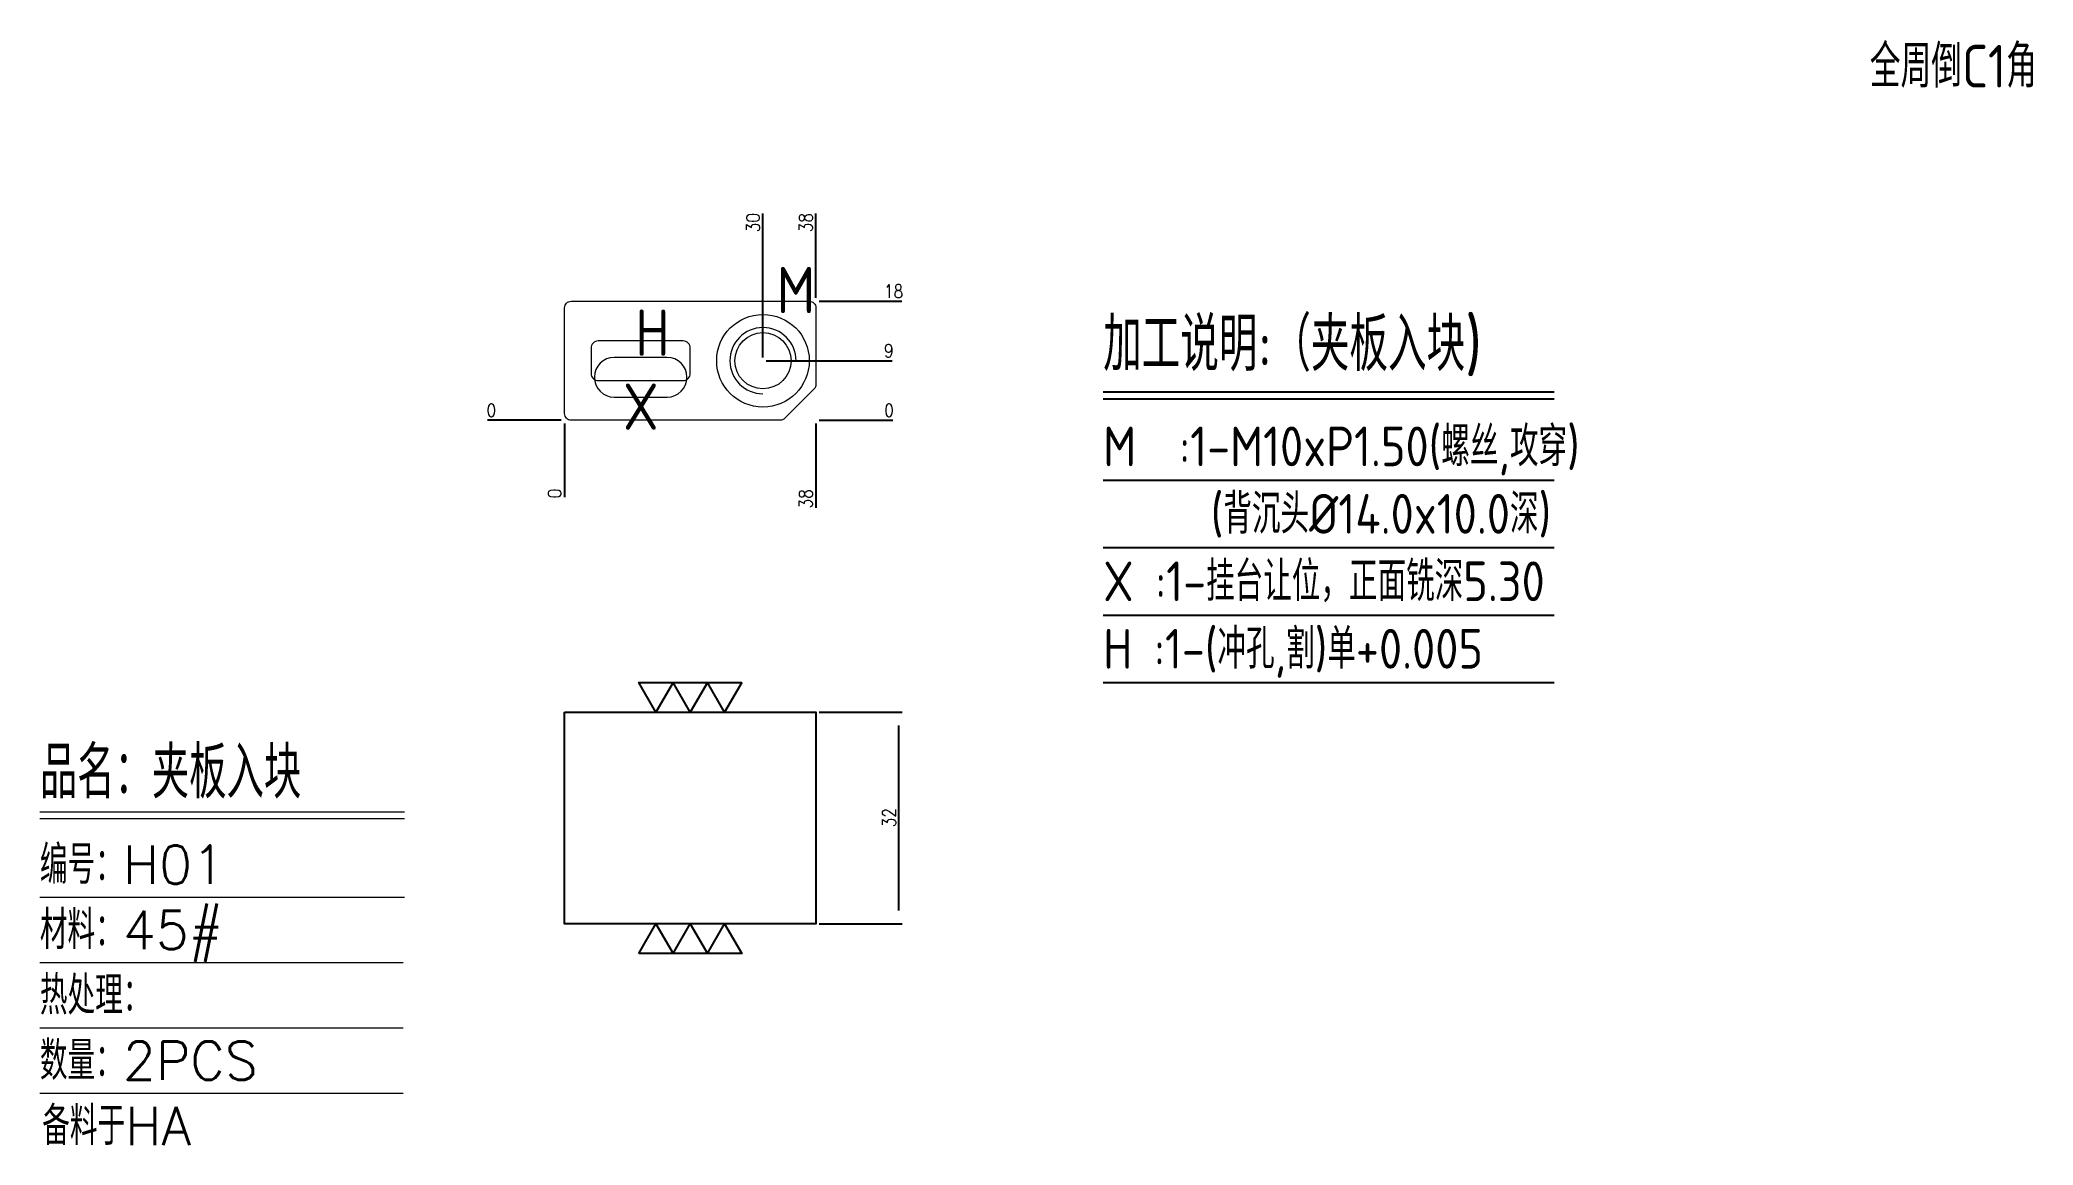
# Model space of a CAD drawing. Header units: millimetres. Extents: x 90235 to 90537, y 14692 to 14859.
import ezdxf
from ezdxf.enums import TextEntityAlignment as Align

# ---------------------------------------------------------------- set-up
doc = ezdxf.new("R2010")
doc.units = ezdxf.units.MM
doc.linetypes.add('DASHED', pattern=[0])
for name, color, linetype in [('DIM', 4, 'Continuous'), ('PH_P', 2, 'Continuous'), ('PS', 7, 'Continuous'), ('TEXT', 4, 'Continuous')]:
    doc.layers.add(name, color=color, linetype=linetype)
doc.styles.add('chinesef_fs', font='simplex.shx', dxfattribs={"bigfont": 'gbcbig.shx'})
doc.styles.add('gbenor', font='gbenor.shx', dxfattribs={"bigfont": 'gbcbig.shx'})
doc.styles.get("Standard").update_dxf_attribs({"font": 'txt.shx', "width": 0.85, "bigfont": 'ctxt.shx'})
doc.dimstyles.new('T-2-WX', dxfattribs={"dimtxt": 2, "dimasz": 2, "dimexe": 0.5, "dimexo": 0.5, "dimgap": 0.5, "dimtad": 1, "dimtxsty": 'Standard', "dimblk": 'OPEN30', "dimcen": 0, "dimazin": 3, "dimtfac": 1, "dimtmove": 0, "dimatfit": 3, "dimldrblk": 'OPEN30', "dimlwd": -1, "dimlwe": -1})

# ---------------------------------------------------------------- blocks, each defined once
blk = doc.blocks.new('*D7579')
at = {"layer": 'Defpoints', "color": 0}
for p in [(90352.52, 14757.41), (90365.09, 14757.41), (90352.52, 14725.41)]:
    blk.add_point(p, dxfattribs=at)
at = {"layer": 'DIM', "color": 0}
for p, q in [((90353.02, 14757.41), (90365.59, 14757.41)), ((90365.09, 14727.41), (90365.09, 14755.41)), ((90353.02, 14725.41), (90365.59, 14725.41))]:
    blk.add_line(p, q, dxfattribs=at)
at = {"layer": 'DIM', "color": 0, "insert": (90363.59, 14741.46), "char_height": 2, "attachment_point": 5, "rotation": 90}
blk.add_mtext('32', dxfattribs=at)
blk = doc.blocks.new('_Open30')
blk = doc.blocks.new('*D7580')
at = {"layer": 'Defpoints', "color": 0}
for p in [(90314.52, 14801.55), (90352.52, 14801.55), (90362.52, 14801.55)]:
    blk.add_point(p, dxfattribs=at)
at = {"layer": 'DIM', "color": 0}
blk.add_line((90353.02, 14801.55), (90364.15, 14801.55), dxfattribs=at)
at = {"layer": 'DIM', "color": 0, "insert": (90363.59, 14803.05), "char_height": 2, "attachment_point": 5}
blk.add_mtext('0', dxfattribs=at)
blk = doc.blocks.new('*D7581')
at = {"layer": 'Defpoints', "color": 0}
for p in [(90344.52, 14810.55), (90362.52, 14810.55), (90314.52, 14801.55)]:
    blk.add_point(p, dxfattribs=at)
at = {"layer": 'DIM', "color": 0}
for p, q in [((90345.02, 14810.55), (90354.52, 14810.55)), ((90354.52, 14810.55), (90358.52, 14810.55)), ((90358.52, 14810.55), (90364.07, 14810.55))]:
    blk.add_line(p, q, dxfattribs=at)
at = {"layer": 'DIM', "color": 0, "insert": (90363.55, 14812.05), "char_height": 2, "attachment_point": 5}
blk.add_mtext('9', dxfattribs=at)
blk = doc.blocks.new('*D7582')
at = {"layer": 'Defpoints', "color": 0}
for p in [(90352.52, 14819.55), (90362.52, 14819.55), (90314.52, 14801.55)]:
    blk.add_point(p, dxfattribs=at)
at = {"layer": 'DIM', "color": 0}
for p, q in [((90353.02, 14819.55), (90356.52, 14819.55)), ((90356.52, 14819.55), (90358.52, 14819.55)), ((90358.52, 14819.55), (90365.53, 14819.55))]:
    blk.add_line(p, q, dxfattribs=at)
at = {"layer": 'DIM', "color": 0, "insert": (90364.28, 14821.05), "char_height": 2, "attachment_point": 5}
blk.add_mtext('18', dxfattribs=at)
blk = doc.blocks.new('*D7583')
at = {"layer": 'Defpoints', "color": 0}
for p in [(90304.52, 14801.55), (90314.52, 14801.55), (90314.52, 14801.55)]:
    blk.add_point(p, dxfattribs=at)
at = {"layer": 'DIM', "color": 0}
blk.add_line((90314.02, 14801.55), (90302.89, 14801.55), dxfattribs=at)
at = {"layer": 'DIM', "color": 0, "insert": (90303.45, 14803.05), "char_height": 2, "attachment_point": 5}
blk.add_mtext('0', dxfattribs=at)
blk = doc.blocks.new('*D7584')
at = {"layer": 'Defpoints', "color": 0}
for p in [(90314.52, 14801.55), (90352.52, 14801.55), (90352.52, 14791.55)]:
    blk.add_point(p, dxfattribs=at)
at = {"layer": 'DIM', "color": 0}
for p, q in [((90352.52, 14801.05), (90352.52, 14797.55)), ((90352.52, 14797.55), (90352.52, 14795.55)), ((90352.52, 14795.55), (90352.52, 14788.3))]:
    blk.add_line(p, q, dxfattribs=at)
at = {"layer": 'DIM', "color": 0, "insert": (90351.02, 14789.67), "char_height": 2, "attachment_point": 5, "rotation": 90}
blk.add_mtext('38', dxfattribs=at)
blk = doc.blocks.new('*D7585')
at = {"layer": 'Defpoints', "color": 0}
for p in [(90314.52, 14801.55), (90314.52, 14801.55), (90314.52, 14791.55)]:
    blk.add_point(p, dxfattribs=at)
at = {"layer": 'DIM', "color": 0}
blk.add_line((90314.52, 14801.05), (90314.52, 14789.92), dxfattribs=at)
at = {"layer": 'DIM', "color": 0, "insert": (90313.02, 14790.48), "char_height": 2, "attachment_point": 5, "rotation": 90}
blk.add_mtext('0', dxfattribs=at)
blk = doc.blocks.new('*D7586')
at = {"layer": 'Defpoints', "color": 0}
for p in [(90352.52, 14829.55), (90352.52, 14819.55), (90314.52, 14801.55)]:
    blk.add_point(p, dxfattribs=at)
at = {"layer": 'DIM', "color": 0}
for p, q in [((90352.52, 14825.55), (90352.52, 14832.8)), ((90352.52, 14823.55), (90352.52, 14825.55)), ((90352.52, 14820.05), (90352.52, 14823.55))]:
    blk.add_line(p, q, dxfattribs=at)
at = {"layer": 'DIM', "color": 0, "insert": (90351.02, 14831.42), "char_height": 2, "attachment_point": 5, "rotation": 90}
blk.add_mtext('38', dxfattribs=at)
blk = doc.blocks.new('*D7587')
at = {"layer": 'Defpoints', "color": 0}
for p in [(90344.52, 14829.55), (90344.52, 14810.55), (90314.52, 14801.55)]:
    blk.add_point(p, dxfattribs=at)
at = {"layer": 'DIM', "color": 0}
for p, q in [((90344.52, 14825.55), (90344.52, 14832.8)), ((90344.52, 14821.55), (90344.52, 14825.55)), ((90344.52, 14811.05), (90344.52, 14821.55))]:
    blk.add_line(p, q, dxfattribs=at)
at = {"layer": 'DIM', "color": 0, "insert": (90343.02, 14831.42), "char_height": 2, "attachment_point": 5, "rotation": 90}
blk.add_mtext('30', dxfattribs=at)

msp = doc.modelspace()

# ---------------------------------------------------------------- linework, layer by layer
at = {"layer": 'DIM', "color": 4, "linetype": 'Continuous', "lineweight": 13}
for p, q in [((90235.177, 14742.338), (90290.337, 14742.338)), ((90235.177, 14741.322), (90290.337, 14741.322)), ((90235.177, 14729.413), (90290.337, 14729.413)), ((90235.177, 14719.538), (90290.098, 14719.538)), ((90235.177, 14709.662), (90290.098, 14709.662)), ((90235.177, 14699.787), (90290.098, 14699.787))]:
    msp.add_line(p, q, dxfattribs=at)
at = {"layer": 'DIM'}
for points in [[(90341.316, 14761.914), (90338.718, 14757.414), (90336.12, 14761.914), (90333.522, 14757.414), (90330.924, 14761.914), (90328.325, 14757.414), (90325.727, 14761.914), (90341.316, 14761.914)], [(90325.727, 14720.914), (90328.325, 14725.414), (90330.924, 14720.914), (90333.522, 14725.414), (90336.12, 14720.914), (90338.718, 14725.414), (90341.316, 14720.914), (90325.727, 14720.914)]]:
    msp.add_lwpolyline(points, close=True, dxfattribs=at)
at = {"layer": 'PH_P', "lineweight": 13}
msp.add_lwpolyline([(90347.107, 14801.549), (90315.522, 14801.549, -0.4142136), (90314.522, 14802.549), (90314.522, 14818.549, -0.4142136), (90315.522, 14819.549), (90351.522, 14819.549, -0.4142136), (90352.522, 14818.549), (90352.522, 14806.963, -0.1989124), (90352.229, 14806.256), (90347.814, 14801.842, -0.1989124)], format="xyb", close=True, dxfattribs=at)
at = {"layer": 'PH_P', "color": 1, "lineweight": 15}
msp.add_lwpolyline([(90318.522, 14812.449), (90318.522, 14808.649, 0.4142136), (90319.622, 14807.549), (90332.434, 14807.549, 0.4142136), (90333.534, 14808.649), (90333.534, 14812.449, 0.4142136), (90332.434, 14813.549), (90319.622, 14813.549, 0.4142136)], format="xyb", close=True, dxfattribs=at)
at = {"layer": 'PH_P', "color": 2, "lineweight": 15}
msp.add_lwpolyline([(90322.028, 14811.049, 1), (90322.028, 14805.049), (90330.028, 14805.049, 1), (90330.028, 14811.049)], format="xyb", close=True, dxfattribs=at)
at = {"layer": 'PH_P', "linetype": 'DASHED', "lineweight": 18, "ltscale": 0.1}
msp.add_circle((90344.522, 14810.549), 7, dxfattribs=at)
at = {"layer": 'PH_P', "lineweight": 18}
msp.add_circle((90344.522, 14810.549), 4.25, dxfattribs=at)
msp.add_arc((90344.522, 14810.549), 5, 0, 270, dxfattribs=at)
at = {"layer": 'PS', "color": 2}
msp.add_lwpolyline([(90314.522, 14757.414), (90352.522, 14757.414), (90352.522, 14725.414), (90314.522, 14725.414)], close=True, dxfattribs=at)
at = {"layer": 'TEXT', "color": 3}
for p, q in [((90395.97, 14805.849), (90464.189, 14805.849)), ((90395.97, 14804.799), (90464.189, 14804.799)), ((90395.97, 14792.499), (90464.189, 14792.499)), ((90395.97, 14782.299), (90464.189, 14782.299)), ((90395.97, 14772.099), (90464.189, 14772.099)), ((90395.97, 14761.899), (90464.189, 14761.899))]:
    msp.add_line(p, q, dxfattribs=at)

# ---------------------------------------------------------------- texts
at = {"layer": 'DIM', "color": 3, "linetype": 'Continuous', "lineweight": 13, "style": 'chinesef_fs'}
for s, height, p in [('品名：夹板入块', 7.8423, (90235.177, 14744.371)), ('编号：H01', 5.8091, (90235.177, 14731.446)), ('材料：45#', 5.8091, (90235.177, 14721.571)), ('热处理：', 5.8091, (90235.177, 14711.695)), ('数量：2PCS', 5.8091, (90235.177, 14701.82)), ('备料于HA', 5.8091, (90235.531, 14691.945))]:
    msp.add_text(s, height=height, dxfattribs=at).set_placement(p)
at = {"layer": 'TEXT', "color": 4, "lineweight": 18, "style": 'gbenor'}
msp.add_text('全周倒C1角', height=6.4521, dxfattribs=at).set_placement((90511.895, 14851.856))
at = {"layer": 'TEXT', "style": 'gbenor'}
for s, p in [('M', (90349.508, 14821.243)), ('H', (90327.803, 14814.801)), ('X', (90326.052, 14803.614))]:
    msp.add_text(s, height=7, dxfattribs=at).set_placement(p, align=Align.MIDDLE_CENTER)
at = {"layer": 'TEXT', "color": 4, "style": 'gbenor'}
for s, height, p in [('加工说明:（夹板入块)', 8.1, (90395.97, 14808.999)), ('M  :1-M10xP1.50(螺丝,攻穿)', 6, (90395.97, 14794.599)), ('     (背沉头%%c14.0x10.0深)', 6, (90395.97, 14784.399)), ('X :1-挂台让位，正面铣深5.30', 6, (90395.97, 14774.199))]:
    msp.add_text(s, height=height, dxfattribs=at).set_placement(p)
at = {"layer": 'TEXT', "color": 1, "style": 'gbenor'}
msp.add_text('H :1-(冲孔,割)单+0.005', height=6, dxfattribs=at).set_placement((90395.97, 14763.999))

# ---------------------------------------------------------------- dimensions: what is measured, and where the dimension line sits
at = {"layer": 'DIM'}
for feature_location, offset, dtype, origin, picture, middle in [((90352.522, 14819.549), (0, 10), 1, (90314.522, 14801.549), '*D7586', (90351.022, 14831.425)), ((90344.522, 14810.549), (0, 19), 1, (90314.522, 14801.549), '*D7587', (90343.022, 14831.425)), ((90352.522, 14819.549), (10, 0), 0, (90314.522, 14801.549), '*D7582', (90364.276, 14821.049)), ((90344.522, 14810.549), (18, 0), 0, (90314.522, 14801.549), '*D7581', (90363.548, 14812.049)), ((90314.521592151, 14801.548651024), (-10, 0), 0, (90314.521592151, 14801.548651024), '*D7583', (90303.454925484, 14803.048651024)), ((90352.521592171, 14801.548651024), (10, 0), 0, (90314.521592151, 14801.548651024), '*D7580', (90363.588258838, 14803.048651024)), ((90314.521592151, 14801.548651024), (0, -10), 1, (90314.521592151, 14801.548651024), '*D7585', (90313.021592151, 14790.481984357)), ((90352.522, 14801.549), (0, -10), 1, (90314.522, 14801.549), '*D7584', (90351.022, 14789.672))]:
    dim = msp.add_ordinate_dim(feature_location=feature_location, offset=offset, dtype=dtype, origin=origin, dimstyle='T-2-WX', dxfattribs=at)
    dim.commit()
    dim.dimension.update_dxf_attribs({"geometry": picture, "text_midpoint": middle})
dim = msp.add_linear_dim(base=(90365.095, 14757.414), p1=(90352.522, 14725.414), p2=(90352.522, 14757.414), angle=90, dimstyle='T-2-WX', dxfattribs=at)
dim.commit()
dim.dimension.update_dxf_attribs({"geometry": '*D7579', "text_midpoint": (90365.095, 14741.456), "dimtype": 160})

doc.saveas('drawing.dxf')
